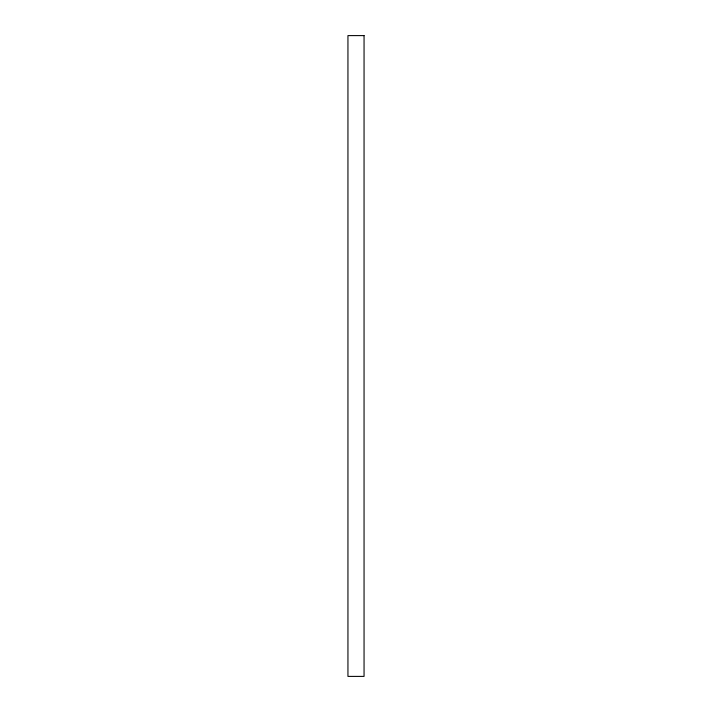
<?xml version="1.0" encoding="UTF-8"?>
<svg xmlns="http://www.w3.org/2000/svg" width="712" height="712" viewBox="0 0 712 712"><rect width="100%" height="100%" fill="white"/><g stroke="black" fill="none" stroke-linecap="round" stroke-linejoin="round"><path stroke-width="1.07" d="M364.055 35.6L347.945 35.6L347.945 676.4L364.055 676.4L364.055 35.6"/></g></svg>
